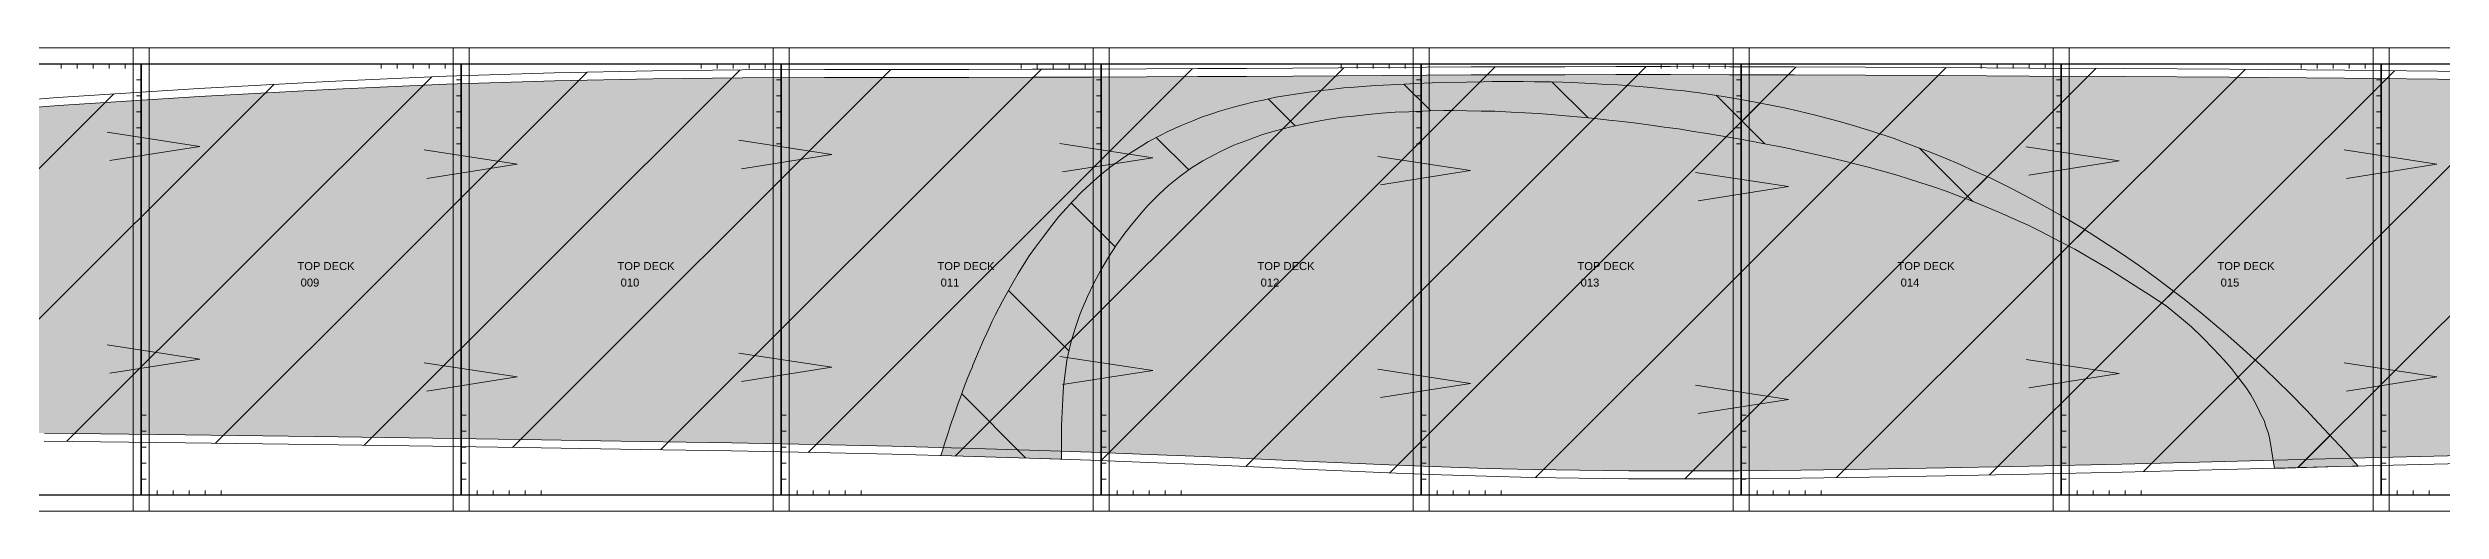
# Model space of a CAD drawing. Header units: millimetres. Extents: x -751 to 39822, y -9875 to 9310.
# Drawn here: x 20768 to 22264, y 9020 to 9310 of the extents above; entities that cross this region are included whole.
import ezdxf
from ezdxf.enums import TextEntityAlignment as Align

# ---------------------------------------------------------------- set-up
doc = ezdxf.new("R2010")
doc.units = ezdxf.units.MM
doc.header["$MEASUREMENT"] = 0
doc.layers.get('0').update_dxf_attribs({"lineweight": 0})
doc.layers.add('print', color=3, linetype='Continuous', lineweight=0)
doc.styles.get("Standard").update_dxf_attribs({"font": 'arial.ttf'})

# ---------------------------------------------------------------- blocks, each defined once
blk = doc.blocks.new('top hull')
h = blk.add_hatch()
h.set_pattern_fill('user', color=252, scale=66.505, angle=45, style=0, pattern_type=0)
h.set_pattern_definition([(45, (-19226.736, -9029.57), (-47.02614, 47.02614), [])])
h.paths.add_polyline_path([(5199.7, 0.2), (5079.7, 30.9), (4954.7, 59.3), (4829.5, 85.1), (4704.3, 108.7), (4579.4, 130.5), (4454.9, 150.5), (4331.2, 169), (4208.7, 185.8), (4087.8, 201), (3968.9, 214.5), (3852.4, 226), (3738.9, 235.7), (3628.7, 243.7), (3522.1, 250.1), (3419.4, 255.1), (3320.9, 259), (3227.1, 261.8), (3138.3, 263.8), (3054.8, 265.2), (2977, 266), (2905.2, 266.6), (2839.6, 267), (2780.2, 267.3), (2726.3, 267.6), (2677.4, 267.8), (2633.1, 268), (2592.7, 268.1), (2555.7, 268.2), (2521.6, 268.2), (2489.8, 268.1), (2459.8, 268.1), (2431.2, 268), (2403.2, 267.8), (2375.7, 267.7), (2348, 267.5), (2319.8, 267.3), (2290.7, 267.1), (2260.3, 267), (2228.2, 266.8), (2193.9, 266.7), (2157.1, 266.6), (2117.3, 266.5), (2074.1, 266.5), (2027.1, 266.5), (1975.8, 266.3), (1919.6, 265.6), (1858.1, 264.3), (1790.6, 262.2), (1716.8, 259), (1636, 254.6), (1547.9, 248.8), (1451.8, 241.3), (1347.2, 232), (1233.8, 220.7), (1112.6, 207.4), (985.9, 192.3), (855.8, 175.8), (724.3, 158.1), (593.6, 139.4), (465.8, 119.9), (343, 99.8), (227.3, 79.5), (120.5, 59.1), (25.5, 39.1), (119.8, 40.8), (226.1, 41.9), (341.3, 42.5), (463.4, 42.7), (590.4, 42.4), (720.3, 41.8), (850.9, 40.9), (980.3, 39.8), (1106.2, 38.6), (1226.6, 37.4), (1339.5, 36.1), (1443.6, 35), (1539.4, 33.9), (1627.5, 32.8), (1708.2, 31.7), (1782.2, 30.7), (1850, 29.7), (1912, 28.7), (1968.9, 27.7), (2021.1, 26.7), (2069.2, 25.6), (2113.7, 24.4), (2155.1, 23.2), (2193.5, 21.9), (2229.5, 20.5), (2263.4, 19.2), (2295.4, 17.8), (2326, 16.4), (2355.5, 15.1), (2384.3, 13.9), (2412.5, 12.8), (2440.8, 11.9), (2469.3, 11.1), (2498.7, 10.6), (2529.6, 10.2), (2562.6, 10.2), (2598.3, 10.3), (2637.3, 10.7), (2680.1, 11.3), (2727.5, 12.1), (2779.9, 13.2), (2838, 14.5), (2902.3, 16.1), (2973.2, 17.9), (3050.2, 19.9), (3133, 22), (3221.2, 24.3), (3314.5, 26.8), (3412.5, 29.4), (3514.9, 32), (3621.2, 34.7), (3731.1, 37.4), (3844.2, 40.1), (3960.2, 42.8), (4078.7, 45.3), (4199.4, 47.2), (4321.7, 48.4), (4445.6, 48.5), (4570.6, 47), (4696.4, 43.6), (4822.9, 37.8), (4949.9, 28.9), (5077.1, 16.4)])
for color, points in [(255, [(5077.7, 21.3), (5078.5, 26), (4953.6, 54.4), (4828.5, 80.2), (4703.5, 103.8), (4578.6, 125.6), (4454.1, 145.6), (4330.5, 164), (4208, 180.9), (4087.2, 196), (3968.3, 209.5), (3852, 221), (3738.6, 230.7), (3628.4, 238.7), (3521.8, 245.1), (3419.1, 250.2), (3320.8, 254), (3227, 256.8), (3138.2, 258.8), (3054.8, 260.2), (2976.9, 261), (2905.1, 261.6), (2839.6, 262), (2780.1, 262.3), (2726.3, 262.6), (2677.4, 262.8), (2633, 263), (2592.6, 263.1), (2555.7, 263.2), (2521.6, 263.2), (2489.8, 263.1), (2459.9, 263.1), (2431.2, 263), (2403.3, 262.8), (2375.7, 262.7), (2348, 262.5), (2319.8, 262.3), (2290.8, 262.1), (2260.3, 262), (2228.2, 261.8), (2193.9, 261.7), (2157.1, 261.6), (2117.3, 261.5), (2074.1, 261.5), (2027.1, 261.5), (1975.8, 261.3), (1919.7, 260.6), (1858.2, 259.3), (1790.8, 257.2), (1717, 254), (1636.4, 249.6), (1548.2, 243.8), (1452.2, 236.3), (1347.6, 227), (1234.3, 215.7), (1113.2, 202.4), (986.5, 187.4), (856.4, 170.9), (725, 153.2), (594.3, 134.4), (466.6, 114.9), (343.9, 94.9), (228.2, 74.6), (121.5, 54.2), (77.7, 45), (119.7, 45.8), (226.1, 46.9), (341.3, 47.5), (463.4, 47.7), (590.4, 47.4), (720.3, 46.8), (851, 45.9), (980.3, 44.8), (1106.2, 43.6), (1226.7, 42.4), (1339.5, 41.1), (1443.7, 40), (1539.5, 38.9), (1627.5, 37.8), (1708.3, 36.7), (1782.3, 35.7), (1850.1, 34.7), (1912.1, 33.7), (1969, 32.7), (2021.3, 31.7), (2069.4, 30.6), (2113.9, 29.4), (2155.2, 28.2), (2193.7, 26.9), (2229.7, 25.5), (2263.6, 24.2), (2295.7, 22.8), (2326.3, 21.4), (2355.8, 20.1), (2384.5, 18.9), (2412.7, 17.8), (2440.9, 16.8), (2469.4, 16.1), (2498.8, 15.6), (2529.7, 15.2), (2562.6, 15.2), (2598.3, 15.3), (2637.2, 15.7), (2680, 16.3), (2727.4, 17.1), (2779.8, 18.2), (2837.9, 19.5), (2902.2, 21.1), (2973, 22.9), (3050, 24.8), (3132.8, 27), (3221.1, 29.3), (3314.4, 31.8), (3412.4, 34.4), (3514.8, 37), (3621.1, 39.7), (3731, 42.4), (3844.1, 45.1), (3960.1, 47.8), (4078.6, 50.3), (4199.3, 52.2), (4321.7, 53.4), (4445.6, 53.5), (4570.7, 52), (4696.6, 48.6), (4823.2, 42.8), (4950.3, 33.9), (5077.7, 21.3), (5078.5, 26)]), (250, [(2175.2, 22.5), (2155.1, 23.2), (2099.8, 24.8), (2101, 28.6), (2102, 32.2), (2103, 35.2), (2104.7, 40.3), (2105.2, 42), (2106.6, 46.4), (2107.4, 48.5), (2109.3, 53.9), (2109.8, 55.2), (2110.6, 57.6), (2111.8, 60.8), (2113.3, 64.9), (2114.3, 67.8), (2116.3, 73.2), (2117.2, 75.1), (2118, 77.3), (2119.2, 80), (2119.7, 81.3), (2121.4, 85.4), (2122.6, 88.3), (2123.4, 90.3), (2123.8, 91.1), (2126.1, 96.6), (2128.5, 101.5), (2129.7, 104.2), (2131.9, 108.9), (2133.7, 112.7), (2138.1, 121), (2140.3, 125.2), (2144.9, 133.3), (2148.1, 138.8), (2152.8, 146.4), (2155, 149.8), (2158.9, 155.2), (2163.8, 162), (2169, 168.8), (2173.4, 174.4), (2178.2, 179.6), (2182.1, 183.9), (2188.1, 190.1), (2193.1, 194.7), (2199, 200), (2202.4, 202.7), (2205.6, 205.2), (2213.5, 211), (2217.6, 213.9), (2225.9, 219.1), (2229.6, 221.3), (2236.7, 225.2), (2241.6, 227.6), (2249.9, 231.4), (2257.2, 234.4), (2262.6, 236.5), (2267.8, 238.3), (2273.9, 240.4), (2282.6, 242.9), (2287.5, 244.1), (2295.6, 246.2), (2301.2, 247.3), (2309.1, 249.1), (2318.5, 250.6), (2325.6, 251.6), (2332.7, 252.6), (2337.1, 253.2), (2341.8, 253.7), (2351.6, 254.9), (2356, 255.2), (2363.1, 255.7), (2371.3, 256.4), (2385.7, 257.1), (2396.5, 257.6), (2406.8, 258), (2415.3, 258.3), (2428.2, 258.5), (2438.7, 258.7), (2444.3, 258.9), (2449.7, 258.9), (2456.8, 258.9), (2463.6, 258.9), (2470.7, 258.8), (2481.2, 258.6), (2488.3, 258.4), (2494.4, 258.3), (2497.9, 258.1), (2506.6, 257.6), (2515.7, 257.1), (2522.8, 256.8), (2536.4, 255.8), (2543.5, 255.1), (2557, 253.8), (2564.2, 253), (2568.7, 252.5), (2572.4, 252), (2587.5, 249.8), (2600.9, 247.4), (2613.1, 245.2), (2627, 242.4), (2636, 240.4), (2646.3, 237.8), (2661.4, 233.8), (2669.2, 231.6), (2682.2, 227.6), (2695.6, 223.2), (2702.5, 220.6), (2716.9, 215.1), (2726.9, 211.2), (2736.8, 207), (2745.7, 202.9), (2755.9, 198.4), (2769.3, 191.8), (2783.4, 184.3), (2792.9, 179.1), (2801, 174.4), (2813.2, 167.1), (2825.2, 159.5), (2837.1, 151.7), (2848.8, 143.6), (2859.8, 135.7), (2869.3, 128.4), (2876.8, 122.7), (2887.8, 113.7), (2895.9, 106.9), (2904, 100), (2913.7, 91.4), (2926.9, 79.2), (2935.6, 70.9), (2942.4, 64.3), (2953.2, 53.2), (2958.1, 48.1), (2967.3, 38.3), (2977.5, 27.3), (2985.5, 18.2), (2973.2, 17.9), (2933.3, 16.8), (2930.4, 34.8), (2929.4, 38.7), (2927.9, 43.1), (2926.7, 46.7), (2924.8, 50.6), (2923.1, 54.3), (2920.6, 59), (2918.4, 62.9), (2915.7, 67), (2909.6, 75.1), (2906.3, 79.3), (2901.6, 84.8), (2895.3, 91.5), (2888, 99), (2881.4, 105.4), (2873.9, 111.6), (2865.5, 118.5), (2854.8, 125.7), (2843.9, 132.6), (2835.8, 137.7), (2828.4, 142.2), (2818, 148.3), (2808.4, 153.9), (2799.5, 158.6), (2786.8, 165.2), (2779.2, 168.9), (2771.2, 172.5), (2762.9, 176.3), (2752.1, 180.9), (2742.9, 184.6), (2735.5, 187.3), (2728, 190.2), (2720.1, 192.9), (2711.6, 195.8), (2704.5, 197.9), (2698.1, 200), (2689.9, 202.3), (2680.1, 205), (2671.8, 207.2), (2663.7, 209.2), (2654.9, 211.3), (2646.6, 213.3), (2637.1, 215.3), (2628.8, 217.1), (2624.7, 218), (2615.6, 219.7), (2605.1, 221.7), (2596.8, 223.2), (2588.5, 224.7), (2578.6, 226.4), (2570.2, 227.6), (2560.7, 229.2), (2551.7, 230.4), (2543.4, 231.6), (2534.4, 232.8), (2525.8, 233.8), (2517.3, 234.8), (2508.4, 235.8), (2499.9, 236.6), (2490.1, 237.4), (2481.1, 238.3), (2473.1, 238.8), (2464.7, 239.4), (2456.2, 239.8), (2445.9, 240.3), (2437.4, 240.4), (2428.4, 240.6), (2420, 240.7), (2413.9, 240.7), (2405.4, 240.5), (2392.2, 240), (2383.7, 239.7), (2375.3, 239), (2366.8, 238.3), (2357.8, 237.3), (2350.7, 236.6), (2342.4, 235.4), (2335.6, 234), (2327.3, 232.5), (2318.5, 230.6), (2308.9, 228), (2300.8, 225.7), (2292, 222.4), (2282.8, 219), (2274.5, 215.1), (2270.5, 213.1), (2263.5, 209.2), (2256.4, 204.8), (2249.3, 199.7), (2242, 193.9), (2236.1, 188.5), (2229.4, 181.5), (2225, 176.6), (2218.9, 169.3), (2214.8, 164.1), (2209.9, 157.3), (2204.5, 149), (2199.8, 140.9), (2195.4, 132.7), (2191.3, 124.4), (2188, 116.6), (2186.3, 112.4), (2183.6, 104.4), (2181.1, 96.1), (2179.2, 88.2), (2178.5, 84.3), (2177.4, 76.1), (2176.4, 68), (2176.2, 64.5), (2175.7, 56.2), (2175.4, 47.9), (2175.2, 43.6), (2175.2, 36.2), (2175.2, 31.9)])]:
    blk.add_hatch(color=color).paths.add_polyline_path(points, flags=0)
h = blk.add_hatch()
h.set_pattern_fill('_USER', color=250, scale=66.505047, angle=45, style=0, double=1, pattern_type=0)
h.set_pattern_definition([(45, (-19226.736, -9029.57), (-47.02617, 47.02617), []), (135, (-19226.736, -9029.57), (-47.02617, -47.02617), [])])
h.paths.add_polyline_path([(2175.2, 22.5), (2155.1, 23.2), (2099.8, 24.8), (2101, 28.6), (2102, 32.2), (2103, 35.2), (2104.7, 40.3), (2105.2, 42), (2106.6, 46.4), (2107.4, 48.5), (2109.3, 53.9), (2109.8, 55.2), (2110.6, 57.6), (2111.8, 60.8), (2113.3, 64.9), (2114.3, 67.8), (2116.3, 73.2), (2117.2, 75.1), (2118, 77.3), (2119.2, 80), (2119.7, 81.3), (2121.4, 85.4), (2122.6, 88.3), (2123.4, 90.3), (2123.8, 91.1), (2126.1, 96.6), (2128.5, 101.5), (2129.7, 104.2), (2131.9, 108.9), (2133.7, 112.7), (2138.1, 121), (2140.3, 125.2), (2144.9, 133.3), (2148.1, 138.8), (2152.8, 146.4), (2155, 149.8), (2158.9, 155.2), (2163.8, 162), (2169, 168.8), (2173.4, 174.4), (2178.2, 179.6), (2182.1, 183.9), (2188.1, 190.1), (2193.1, 194.7), (2199, 200), (2202.4, 202.7), (2205.6, 205.2), (2213.5, 211), (2217.6, 213.9), (2225.9, 219.1), (2229.6, 221.3), (2236.7, 225.2), (2241.6, 227.6), (2249.9, 231.4), (2257.2, 234.4), (2262.6, 236.5), (2267.8, 238.3), (2273.9, 240.4), (2282.6, 242.9), (2287.5, 244.1), (2295.6, 246.2), (2301.2, 247.3), (2309.1, 249.1), (2318.5, 250.6), (2325.6, 251.6), (2332.7, 252.6), (2337.1, 253.2), (2341.8, 253.7), (2351.6, 254.9), (2356, 255.2), (2363.1, 255.7), (2371.3, 256.4), (2385.7, 257.1), (2396.5, 257.6), (2406.8, 258), (2415.3, 258.3), (2428.2, 258.5), (2438.7, 258.7), (2444.3, 258.9), (2449.7, 258.9), (2456.8, 258.9), (2463.6, 258.9), (2470.7, 258.8), (2481.2, 258.6), (2488.3, 258.4), (2494.4, 258.3), (2497.9, 258.1), (2506.6, 257.6), (2515.7, 257.1), (2522.8, 256.8), (2536.4, 255.8), (2543.5, 255.1), (2557, 253.8), (2564.2, 253), (2568.7, 252.5), (2572.4, 252), (2587.5, 249.8), (2600.9, 247.4), (2613.1, 245.2), (2627, 242.4), (2636, 240.4), (2646.3, 237.8), (2661.4, 233.8), (2669.2, 231.6), (2682.2, 227.6), (2695.6, 223.2), (2702.5, 220.6), (2716.9, 215.1), (2726.9, 211.2), (2736.8, 207), (2745.7, 202.9), (2755.9, 198.4), (2769.3, 191.8), (2783.4, 184.3), (2792.9, 179.1), (2801, 174.4), (2813.2, 167.1), (2825.2, 159.5), (2837.1, 151.7), (2848.8, 143.6), (2859.8, 135.7), (2869.3, 128.4), (2876.8, 122.7), (2887.8, 113.7), (2895.9, 106.9), (2904, 100), (2913.7, 91.4), (2926.9, 79.2), (2935.6, 70.9), (2942.4, 64.3), (2953.2, 53.2), (2958.1, 48.1), (2967.3, 38.3), (2977.5, 27.3), (2985.5, 18.2), (2973.2, 17.9), (2933.3, 16.8), (2930.4, 34.8), (2929.4, 38.7), (2927.9, 43.1), (2926.7, 46.7), (2924.8, 50.6), (2923.1, 54.3), (2920.6, 59), (2918.4, 62.9), (2915.7, 67), (2909.6, 75.1), (2906.3, 79.3), (2901.6, 84.8), (2895.3, 91.5), (2888, 99), (2881.4, 105.4), (2873.9, 111.6), (2865.5, 118.5), (2854.8, 125.7), (2843.9, 132.6), (2835.8, 137.7), (2828.4, 142.2), (2818, 148.3), (2808.4, 153.9), (2799.5, 158.6), (2786.8, 165.2), (2779.2, 168.9), (2771.2, 172.5), (2762.9, 176.3), (2752.1, 180.9), (2742.9, 184.6), (2735.5, 187.3), (2728, 190.2), (2720.1, 192.9), (2711.6, 195.8), (2704.5, 197.9), (2698.1, 200), (2689.9, 202.3), (2680.1, 205), (2671.8, 207.2), (2663.7, 209.2), (2654.9, 211.3), (2646.6, 213.3), (2637.1, 215.3), (2628.8, 217.1), (2624.7, 218), (2615.6, 219.7), (2605.1, 221.7), (2596.8, 223.2), (2588.5, 224.7), (2578.6, 226.4), (2570.2, 227.6), (2560.7, 229.2), (2551.7, 230.4), (2543.4, 231.6), (2534.4, 232.8), (2525.8, 233.8), (2517.3, 234.8), (2508.4, 235.8), (2499.9, 236.6), (2490.1, 237.4), (2481.1, 238.3), (2473.1, 238.8), (2464.7, 239.4), (2456.2, 239.8), (2445.9, 240.3), (2437.4, 240.4), (2428.4, 240.6), (2420, 240.7), (2413.9, 240.7), (2405.4, 240.5), (2392.2, 240), (2383.7, 239.7), (2375.3, 239), (2366.8, 238.3), (2357.8, 237.3), (2350.7, 236.6), (2342.4, 235.4), (2335.6, 234), (2327.3, 232.5), (2318.5, 230.6), (2308.9, 228), (2300.8, 225.7), (2292, 222.4), (2282.8, 219), (2274.5, 215.1), (2270.5, 213.1), (2263.5, 209.2), (2256.4, 204.8), (2249.3, 199.7), (2242, 193.9), (2236.1, 188.5), (2229.4, 181.5), (2225, 176.6), (2218.9, 169.3), (2214.8, 164.1), (2209.9, 157.3), (2204.5, 149), (2199.8, 140.9), (2195.4, 132.7), (2191.3, 124.4), (2188, 116.6), (2186.3, 112.4), (2183.6, 104.4), (2181.1, 96.1), (2179.2, 88.2), (2178.5, 84.3), (2177.4, 76.1), (2176.4, 68), (2176.2, 64.5), (2175.7, 56.2), (2175.4, 47.9), (2175.2, 43.6), (2175.2, 36.2), (2175.2, 31.9)], flags=0)
for p, q in [((1550, 270), (1550, 267)), ((1560, 270), (1560, 267)), ((1570, 270), (1570, 267)), ((1580, 270), (1580, 267)), ((1590, 270), (1590, 267)), ((1600, 270), (1600, 260)), ((1750, 270), (1750, 267)), ((1760, 270), (1760, 267)), ((1770, 270), (1770, 267)), ((1780, 270), (1780, 267)), ((1790, 270), (1790, 267)), ((1800, 270), (1800, 260)), ((1950, 270), (1950, 267)), ((1960, 270), (1960, 267)), ((1970, 270), (1970, 267)), ((1980, 270), (1980, 267)), ((1990, 270), (1990, 267)), ((2000, 270), (2000, 260)), ((2150, 270), (2150, 267)), ((2160, 270), (2160, 267)), ((2170, 270), (2170, 267)), ((2180, 270), (2180, 267)), ((2190, 270), (2190, 267)), ((2200, 270), (2200, 260)), ((2350, 270), (2350, 267)), ((2360, 270), (2360, 267)), ((2370, 270), (2370, 267)), ((2380, 270), (2380, 267)), ((2390, 270), (2390, 267)), ((2400, 270), (2400, 260)), ((2550, 270), (2550, 267)), ((2560, 270), (2560, 267)), ((2570, 270), (2570, 267)), ((2580, 270), (2580, 267)), ((2590, 270), (2590, 267)), ((2600, 270), (2600, 260)), ((2750, 270), (2750, 267)), ((2760, 270), (2760, 267)), ((2770, 270), (2770, 267)), ((2780, 270), (2780, 267)), ((2790, 270), (2790, 267)), ((2800, 270), (2800, 260)), ((2950, 270), (2950, 267)), ((2960, 270), (2960, 267)), ((2970, 270), (2970, 267)), ((2980, 270), (2980, 267)), ((2990, 270), (2990, 267)), ((3000, 270), (3000, 260)), ((1600, 260), (1597, 260)), ((1600, 260), (1600, 250)), ((1800, 260), (1797, 260)), ((1800, 260), (1800, 250)), ((2000, 260), (1997, 260)), ((2000, 260), (2000, 250)), ((2200, 260), (2197, 260)), ((2200, 260), (2200, 250)), ((2400, 260), (2397, 260)), ((2400, 260), (2400, 250)), ((2600, 260), (2597, 260)), ((2600, 260), (2600, 250)), ((2800, 260), (2797, 260)), ((2800, 260), (2800, 250)), ((3000, 260), (2997, 260)), ((3000, 260), (3000, 250)), ((1600, 250), (1597, 250)), ((1600, 240), (1597, 240)), ((1600, 250), (1600, 240)), ((1600, 240), (1600, 230)), ((1800, 250), (1797, 250)), ((1800, 240), (1797, 240)), ((1800, 250), (1800, 240)), ((1800, 240), (1800, 230)), ((2000, 250), (1997, 250)), ((2000, 240), (1997, 240)), ((2000, 250), (2000, 240)), ((2000, 240), (2000, 230)), ((2200, 250), (2197, 250)), ((2200, 240), (2197, 240)), ((2200, 250), (2200, 240)), ((2200, 240), (2200, 230)), ((2400, 250), (2397, 250)), ((2400, 240), (2397, 240)), ((2400, 250), (2400, 240)), ((2400, 240), (2400, 230)), ((2600, 250), (2597, 250)), ((2600, 240), (2597, 240)), ((2600, 250), (2600, 240)), ((2600, 240), (2600, 230)), ((2800, 250), (2797, 250)), ((2800, 240), (2797, 240)), ((2800, 250), (2800, 240)), ((2800, 240), (2800, 230)), ((3000, 250), (2997, 250)), ((3000, 240), (2997, 240)), ((3000, 250), (3000, 240)), ((3000, 240), (3000, 230)), ((1578.6, 227.2), (1636.7, 218.3)), ((1600, 230), (1597, 230)), ((1600, 230), (1600, 220)), ((1800, 230), (1797, 230)), ((1800, 230), (1800, 220)), ((2000, 230), (1997, 230)), ((2000, 230), (2000, 220)), ((2200, 230), (2197, 230)), ((2200, 230), (2200, 220)), ((2400, 230), (2397, 230)), ((2400, 230), (2400, 220)), ((2600, 230), (2597, 230)), ((2600, 230), (2600, 220)), ((2800, 230), (2797, 230)), ((2800, 230), (2800, 220)), ((3000, 230), (2997, 230)), ((3000, 230), (3000, 220)), ((1636.7, 218.3), (1580.3, 209.5)), ((1600, 220), (1597, 220)), ((1776.8, 216.1), (1834.9, 207.2)), ((1800, 220), (1797, 220)), ((1973.5, 222.1), (2031.5, 213.2)), ((2031.5, 213.2), (1975.1, 204.3)), ((2000, 220), (1997, 220)), ((2174.1, 220.1), (2232.2, 211.2)), ((2232.2, 211.2), (2175.7, 202.3)), ((2200, 220), (2197, 220)), ((2372.8, 212), (2430.8, 203.2)), ((2400, 220), (2397, 220)), ((2600, 220), (2597, 220)), ((2778.1, 218.1), (2836.1, 209.2)), ((2800, 220), (2797, 220)), ((2976.7, 216.1), (3034.8, 207.2)), ((3000, 220), (2997, 220)), ((1834.9, 207.2), (1778.4, 198.3)), ((2430.8, 203.2), (2374.4, 194.3)), ((2571.4, 202), (2629.5, 193.1)), ((2836.1, 209.2), (2779.7, 200.3)), ((3034.8, 207.2), (2978.3, 198.3)), ((2629.5, 193.1), (2573, 184.3)), ((1578.6, 94.1), (1636.7, 85.2)), ((1636.7, 85.2), (1580.3, 76.3)), ((1776.8, 82.9), (1834.9, 74)), ((1973.5, 88.9), (2031.5, 80.1)), ((2031.5, 80.1), (1975.1, 71.2)), ((2174.1, 86.9), (2232.2, 78.1)), ((2232.2, 78.1), (2175.7, 69.2)), ((2372.8, 78.9), (2430.8, 70)), ((2778.1, 84.9), (2836.1, 76.1)), ((2836.1, 76.1), (2779.7, 67.2)), ((2976.7, 82.9), (3034.8, 74)), ((1834.9, 74), (1778.4, 65.2)), ((2430.8, 70), (2374.4, 61.2)), ((2571.4, 68.9), (2629.5, 60)), ((2629.5, 60), (2573, 51.1)), ((3034.8, 74), (2978.3, 65.2)), ((1600, 50), (1603, 50)), ((1600, 40), (1600, 50)), ((1800, 50), (1803, 50)), ((1800, 40), (1800, 50)), ((2000, 50), (2003, 50)), ((2000, 40), (2000, 50)), ((2200, 50), (2203, 50)), ((2200, 40), (2200, 50)), ((2400, 50), (2403, 50)), ((2400, 40), (2400, 50)), ((2600, 50), (2603, 50)), ((2600, 40), (2600, 50)), ((2800, 50), (2803, 50)), ((2800, 40), (2800, 50)), ((3000, 50), (3003, 50)), ((3000, 40), (3000, 50)), ((1600, 40), (1603, 40)), ((1600, 30), (1600, 40)), ((1600, 20), (1600, 30)), ((1600, 30), (1603, 30)), ((1800, 40), (1803, 40)), ((1800, 30), (1800, 40)), ((1800, 20), (1800, 30)), ((1800, 30), (1803, 30)), ((2000, 40), (2003, 40)), ((2000, 30), (2000, 40)), ((2000, 20), (2000, 30)), ((2000, 30), (2003, 30)), ((2200, 40), (2203, 40)), ((2200, 30), (2200, 40)), ((2200, 20), (2200, 30)), ((2200, 30), (2203, 30)), ((2400, 40), (2403, 40)), ((2400, 30), (2400, 40)), ((2400, 20), (2400, 30)), ((2400, 30), (2403, 30)), ((2600, 40), (2603, 40)), ((2600, 30), (2600, 40)), ((2600, 20), (2600, 30)), ((2600, 30), (2603, 30)), ((2800, 40), (2803, 40)), ((2800, 30), (2800, 40)), ((2800, 20), (2800, 30)), ((2800, 30), (2803, 30)), ((3000, 40), (3003, 40)), ((3000, 30), (3000, 40)), ((3000, 20), (3000, 30)), ((3000, 30), (3003, 30)), ((1600, 20), (1603, 20)), ((1600, 10), (1600, 20)), ((1800, 20), (1803, 20)), ((1800, 10), (1800, 20)), ((2000, 20), (2003, 20)), ((2000, 10), (2000, 20)), ((2200, 20), (2203, 20)), ((2200, 10), (2200, 20)), ((2400, 20), (2403, 20)), ((2400, 10), (2400, 20)), ((2600, 20), (2603, 20)), ((2600, 10), (2600, 20)), ((2800, 20), (2803, 20)), ((2800, 10), (2800, 20)), ((3000, 20), (3003, 20)), ((3000, 10), (3000, 20)), ((1600, 0), (1600, 10)), ((1600, 10), (1603, 10)), ((1610, 0), (1610, 3)), ((1620, 0), (1620, 3)), ((1630, 0), (1630, 3)), ((1640, 0), (1640, 3)), ((1650, 0), (1650, 3)), ((1800, 0), (1800, 10)), ((1800, 10), (1803, 10)), ((1810, 0), (1810, 3)), ((1820, 0), (1820, 3)), ((1830, 0), (1830, 3)), ((1840, 0), (1840, 3)), ((1850, 0), (1850, 3)), ((2000, 0), (2000, 10)), ((2000, 10), (2003, 10)), ((2010, 0), (2010, 3)), ((2020, 0), (2020, 3)), ((2030, 0), (2030, 3)), ((2040, 0), (2040, 3)), ((2050, 0), (2050, 3)), ((2200, 0), (2200, 10)), ((2200, 10), (2203, 10)), ((2210, 0), (2210, 3)), ((2220, 0), (2220, 3)), ((2230, 0), (2230, 3)), ((2240, 0), (2240, 3)), ((2250, 0), (2250, 3)), ((2400, 0), (2400, 10)), ((2400, 10), (2403, 10)), ((2410, 0), (2410, 3)), ((2420, 0), (2420, 3)), ((2430, 0), (2430, 3)), ((2440, 0), (2440, 3)), ((2450, 0), (2450, 3)), ((2600, 0), (2600, 10)), ((2600, 10), (2603, 10)), ((2610, 0), (2610, 3)), ((2620, 0), (2620, 3)), ((2630, 0), (2630, 3)), ((2640, 0), (2640, 3)), ((2650, 0), (2650, 3)), ((2800, 0), (2800, 10)), ((2800, 10), (2803, 10)), ((2810, 0), (2810, 3)), ((2820, 0), (2820, 3)), ((2830, 0), (2830, 3)), ((2840, 0), (2840, 3)), ((2850, 0), (2850, 3)), ((3000, 0), (3000, 10)), ((3000, 10), (3003, 10)), ((3010, 0), (3010, 3)), ((3020, 0), (3020, 3)), ((3030, 0), (3030, 3))]:
    blk.add_line(p, q)
at = {"lineweight": 30}
for points in [[(1600, 270), (1600, 0), (1400, 0), (1400, 270), (1600, 270)], [(1800, 270), (1800, 0), (1600, 0), (1600, 270), (1800, 270)], [(2000, 270), (2000, 0), (1800, 0), (1800, 270), (2000, 270)], [(2200, 270), (2200, 0), (2000, 0), (2000, 270), (2200, 270)], [(2400, 270), (2400, 0), (2200, 0), (2200, 270), (2400, 270)], [(2600, 270), (2600, 0), (2400, 0), (2400, 270), (2600, 270)], [(2800, 270), (2800, 0), (2600, 0), (2600, 270), (2800, 270)], [(3000, 270), (3000, 0), (2800, 0), (2800, 270), (3000, 270)], [(3200, 270), (3200, 0), (3000, 0), (3000, 270), (3200, 270)]]:
    blk.add_lwpolyline(points, dxfattribs=at)
at = {"flags": 128}
for points in [[(3054.8, 265.2), (2977, 266), (2905.2, 266.6), (2839.6, 267), (2780.2, 267.3), (2726.3, 267.6), (2677.4, 267.8), (2633.1, 268), (2592.7, 268.1), (2555.7, 268.2), (2521.6, 268.2), (2489.8, 268.1), (2459.8, 268.1), (2431.2, 268), (2403.2, 267.8), (2375.7, 267.7), (2348, 267.5), (2319.8, 267.3), (2290.7, 267.1), (2260.3, 267), (2228.2, 266.8), (2193.9, 266.7), (2157.1, 266.6), (2117.3, 266.5), (2074.1, 266.5), (2027.1, 266.5), (1975.8, 266.3), (1919.6, 265.6), (1858.1, 264.3), (1790.6, 262.2), (1716.8, 259), (1636, 254.6), (1547.9, 248.8), (1451.8, 241.3)], [(1539.4, 33.9), (1627.5, 32.8), (1708.2, 31.7), (1782.2, 30.7), (1850, 29.7), (1912, 28.7), (1968.9, 27.7), (2021.1, 26.7), (2069.2, 25.6), (2113.7, 24.4), (2155.1, 23.2), (2193.5, 21.9), (2229.5, 20.5), (2263.4, 19.2), (2295.4, 17.8), (2326, 16.4), (2355.5, 15.1), (2384.3, 13.9), (2412.5, 12.8), (2440.8, 11.9), (2469.3, 11.1), (2498.7, 10.6), (2529.6, 10.2), (2562.6, 10.2), (2598.3, 10.3), (2637.3, 10.7), (2680.1, 11.3), (2727.5, 12.1), (2779.9, 13.2), (2838, 14.5), (2902.3, 16.1), (2973.2, 17.9), (3050.2, 19.9)]]:
    blk.add_lwpolyline(points, dxfattribs=at)
at = {"color": 252}
for points in [[(3054.8, 260.2), (2976.9, 261), (2905.1, 261.6), (2839.6, 262), (2780.1, 262.3), (2726.3, 262.6), (2677.4, 262.8), (2633, 263), (2592.6, 263.1), (2555.7, 263.2), (2521.6, 263.2), (2489.8, 263.1), (2459.9, 263.1), (2431.2, 263), (2403.3, 262.8), (2375.7, 262.7), (2348, 262.5), (2319.8, 262.3), (2290.8, 262.1), (2260.3, 262), (2228.2, 261.8), (2193.9, 261.7), (2157.1, 261.6), (2117.3, 261.5), (2074.1, 261.5), (2027.1, 261.5), (1975.8, 261.3), (1919.7, 260.6), (1858.2, 259.3), (1790.8, 257.2), (1717, 254), (1636.4, 249.6), (1548.2, 243.8), (1452.2, 236.3)], [(1539.5, 38.9), (1627.5, 37.8), (1708.3, 36.7), (1782.3, 35.7), (1850.1, 34.7), (1912.1, 33.7), (1969, 32.7), (2021.3, 31.7), (2069.4, 30.6), (2113.9, 29.4), (2155.2, 28.2), (2193.7, 26.9), (2229.7, 25.5), (2263.6, 24.2), (2295.7, 22.8), (2326.3, 21.4), (2355.8, 20.1), (2384.5, 18.9), (2412.7, 17.8), (2440.9, 16.8), (2469.4, 16.1), (2498.8, 15.6), (2529.7, 15.2), (2562.6, 15.2), (2598.3, 15.3), (2637.2, 15.7), (2680, 16.3), (2727.4, 17.1), (2779.8, 18.2), (2837.9, 19.5), (2902.2, 21.1), (2973, 22.9), (3050, 24.8)]]:
    blk.add_lwpolyline(points, dxfattribs=at)
at = {"color": 250}
blk.add_lwpolyline([(2175.2, 22.5), (2155.1, 23.2), (2099.8, 24.8), (2101, 28.6), (2102, 32.2), (2103, 35.2), (2104.7, 40.3), (2105.2, 42), (2106.6, 46.4), (2107.4, 48.5), (2109.3, 53.9), (2109.8, 55.2), (2110.6, 57.6), (2111.8, 60.8), (2113.3, 64.9), (2114.3, 67.8), (2116.3, 73.2), (2117.2, 75.1), (2118, 77.3), (2119.2, 80), (2119.7, 81.3), (2121.4, 85.4), (2122.6, 88.3), (2123.4, 90.3), (2123.8, 91.1), (2126.1, 96.6), (2128.5, 101.5), (2129.7, 104.2), (2131.9, 108.9), (2133.7, 112.7), (2138.1, 121), (2140.3, 125.2), (2144.9, 133.3), (2148.1, 138.8), (2152.8, 146.4), (2155, 149.8), (2158.9, 155.2), (2163.8, 162), (2169, 168.8), (2173.4, 174.4), (2178.2, 179.6), (2182.1, 183.9), (2188.1, 190.1), (2193.1, 194.7), (2199, 200), (2202.4, 202.7), (2205.6, 205.2), (2213.5, 211), (2217.6, 213.9), (2225.9, 219.1), (2229.6, 221.3), (2236.7, 225.2), (2241.6, 227.6), (2249.9, 231.4), (2257.2, 234.4), (2262.6, 236.5), (2267.8, 238.3), (2273.9, 240.4), (2282.6, 242.9), (2287.5, 244.1), (2295.6, 246.2), (2301.2, 247.3), (2309.1, 249.1), (2318.5, 250.6), (2325.6, 251.6), (2332.7, 252.6), (2337.1, 253.2), (2341.8, 253.7), (2351.6, 254.9), (2356, 255.2), (2363.1, 255.7), (2371.3, 256.4), (2385.7, 257.1), (2396.5, 257.6), (2406.8, 258), (2415.3, 258.3), (2428.2, 258.5), (2438.7, 258.7), (2444.3, 258.9), (2449.7, 258.9), (2456.8, 258.9), (2463.6, 258.9), (2470.7, 258.8), (2481.2, 258.6), (2488.3, 258.4), (2494.4, 258.3), (2497.9, 258.1), (2506.6, 257.6), (2515.7, 257.1), (2522.8, 256.8), (2536.4, 255.8), (2543.5, 255.1), (2557, 253.8), (2564.2, 253), (2568.7, 252.5), (2572.4, 252), (2587.5, 249.8), (2600.9, 247.4), (2613.1, 245.2), (2627, 242.4), (2636, 240.4), (2646.3, 237.8), (2661.4, 233.8), (2669.2, 231.6), (2682.2, 227.6), (2695.6, 223.2), (2702.5, 220.6), (2716.9, 215.1), (2726.9, 211.2), (2736.8, 207), (2745.7, 202.9), (2755.9, 198.4), (2769.3, 191.8), (2783.4, 184.3), (2792.9, 179.1), (2801, 174.4), (2813.2, 167.1), (2825.2, 159.5), (2837.1, 151.7), (2848.8, 143.6), (2859.8, 135.7), (2869.3, 128.4), (2876.8, 122.7), (2887.8, 113.7), (2895.9, 106.9), (2904, 100), (2913.7, 91.4), (2926.9, 79.2), (2935.6, 70.9), (2942.4, 64.3), (2953.2, 53.2), (2958.1, 48.1), (2967.3, 38.3), (2977.5, 27.3), (2985.5, 18.2), (2973.2, 17.9), (2933.3, 16.8), (2930.4, 34.8), (2929.4, 38.7), (2927.9, 43.1), (2926.7, 46.7), (2924.8, 50.6), (2923.1, 54.3), (2920.6, 59), (2918.4, 62.9), (2915.7, 67), (2909.6, 75.1), (2906.3, 79.3), (2901.6, 84.8), (2895.3, 91.5), (2888, 99), (2881.4, 105.4), (2873.9, 111.6), (2865.5, 118.5), (2854.8, 125.7), (2843.9, 132.6), (2835.8, 137.7), (2828.4, 142.2), (2818, 148.3), (2808.4, 153.9), (2799.5, 158.6), (2786.8, 165.2), (2779.2, 168.9), (2771.2, 172.5), (2762.9, 176.3), (2752.1, 180.9), (2742.9, 184.6), (2735.5, 187.3), (2728, 190.2), (2720.1, 192.9), (2711.6, 195.8), (2704.5, 197.9), (2698.1, 200), (2689.9, 202.3), (2680.1, 205), (2671.8, 207.2), (2663.7, 209.2), (2654.9, 211.3), (2646.6, 213.3), (2637.1, 215.3), (2628.8, 217.1), (2624.7, 218), (2615.6, 219.7), (2605.1, 221.7), (2596.8, 223.2), (2588.5, 224.7), (2578.6, 226.4), (2570.2, 227.6), (2560.7, 229.2), (2551.7, 230.4), (2543.4, 231.6), (2534.4, 232.8), (2525.8, 233.8), (2517.3, 234.8), (2508.4, 235.8), (2499.9, 236.6), (2490.1, 237.4), (2481.1, 238.3), (2473.1, 238.8), (2464.7, 239.4), (2456.2, 239.8), (2445.9, 240.3), (2437.4, 240.4), (2428.4, 240.6), (2420, 240.7), (2413.9, 240.7), (2405.4, 240.5), (2392.2, 240), (2383.7, 239.7), (2375.3, 239), (2366.8, 238.3), (2357.8, 237.3), (2350.7, 236.6), (2342.4, 235.4), (2335.6, 234), (2327.3, 232.5), (2318.5, 230.6), (2308.9, 228), (2300.8, 225.7), (2292, 222.4), (2282.8, 219), (2274.5, 215.1), (2270.5, 213.1), (2263.5, 209.2), (2256.4, 204.8), (2249.3, 199.7), (2242, 193.9), (2236.1, 188.5), (2229.4, 181.5), (2225, 176.6), (2218.9, 169.3), (2214.8, 164.1), (2209.9, 157.3), (2204.5, 149), (2199.8, 140.9), (2195.4, 132.7), (2191.3, 124.4), (2188, 116.6), (2186.3, 112.4), (2183.6, 104.4), (2181.1, 96.1), (2179.2, 88.2), (2178.5, 84.3), (2177.4, 76.1), (2176.4, 68), (2176.2, 64.5), (2175.7, 56.2), (2175.4, 47.9), (2175.2, 43.6), (2175.2, 36.2), (2175.2, 31.9), (2175.2, 22.5)], dxfattribs=at)
blk.add_lwpolyline([(2175.2, 22.5), (2155.1, 23.2), (2099.8, 24.8), (2101, 28.6), (2102, 32.2), (2103, 35.2), (2104.7, 40.3), (2105.2, 42), (2106.6, 46.4), (2107.4, 48.5), (2109.3, 53.9), (2109.8, 55.2), (2110.6, 57.6), (2111.8, 60.8), (2113.3, 64.9), (2114.3, 67.8), (2116.3, 73.2), (2117.2, 75.1), (2118, 77.3), (2119.2, 80), (2119.7, 81.3), (2121.4, 85.4), (2122.6, 88.3), (2123.4, 90.3), (2123.8, 91.1), (2126.1, 96.6), (2128.5, 101.5), (2129.7, 104.2), (2131.9, 108.9), (2133.7, 112.7), (2138.1, 121), (2140.3, 125.2), (2144.9, 133.3), (2148.1, 138.8), (2152.8, 146.4), (2155, 149.8), (2158.9, 155.2), (2163.8, 162), (2169, 168.8), (2173.4, 174.4), (2178.2, 179.6), (2182.1, 183.9), (2188.1, 190.1), (2193.1, 194.7), (2199, 200), (2202.4, 202.7), (2205.6, 205.2), (2213.5, 211), (2217.6, 213.9), (2225.9, 219.1), (2229.6, 221.3), (2236.7, 225.2), (2241.6, 227.6), (2249.9, 231.4), (2257.2, 234.4), (2262.6, 236.5), (2267.8, 238.3), (2273.9, 240.4), (2282.6, 242.9), (2287.5, 244.1), (2295.6, 246.2), (2301.2, 247.3), (2309.1, 249.1), (2318.5, 250.6), (2325.6, 251.6), (2332.7, 252.6), (2337.1, 253.2), (2341.8, 253.7), (2351.6, 254.9), (2356, 255.2), (2363.1, 255.7), (2371.3, 256.4), (2385.7, 257.1), (2396.5, 257.6), (2406.8, 258), (2415.3, 258.3), (2428.2, 258.5), (2438.7, 258.7), (2444.3, 258.9), (2449.7, 258.9), (2456.8, 258.9), (2463.6, 258.9), (2470.7, 258.8), (2481.2, 258.6), (2488.3, 258.4), (2494.4, 258.3), (2497.9, 258.1), (2506.6, 257.6), (2515.7, 257.1), (2522.8, 256.8), (2536.4, 255.8), (2543.5, 255.1), (2557, 253.8), (2564.2, 253), (2568.7, 252.5), (2572.4, 252), (2587.5, 249.8), (2600.9, 247.4), (2613.1, 245.2), (2627, 242.4), (2636, 240.4), (2646.3, 237.8), (2661.4, 233.8), (2669.2, 231.6), (2682.2, 227.6), (2695.6, 223.2), (2702.5, 220.6), (2716.9, 215.1), (2726.9, 211.2), (2736.8, 207), (2745.7, 202.9), (2755.9, 198.4), (2769.3, 191.8), (2783.4, 184.3), (2792.9, 179.1), (2801, 174.4), (2813.2, 167.1), (2825.2, 159.5), (2837.1, 151.7), (2848.8, 143.6), (2859.8, 135.7), (2869.3, 128.4), (2876.8, 122.7), (2887.8, 113.7), (2895.9, 106.9), (2904, 100), (2913.7, 91.4), (2926.9, 79.2), (2935.6, 70.9), (2942.4, 64.3), (2953.2, 53.2), (2958.1, 48.1), (2967.3, 38.3), (2977.5, 27.3), (2985.5, 18.2), (2973.2, 17.9), (2933.3, 16.8), (2930.4, 34.8), (2929.4, 38.7), (2927.9, 43.1), (2926.7, 46.7), (2924.8, 50.6), (2923.1, 54.3), (2920.6, 59), (2918.4, 62.9), (2915.7, 67), (2909.6, 75.1), (2906.3, 79.3), (2901.6, 84.8), (2895.3, 91.5), (2888, 99), (2881.4, 105.4), (2873.9, 111.6), (2865.5, 118.5), (2854.8, 125.7), (2843.9, 132.6), (2835.8, 137.7), (2828.4, 142.2), (2818, 148.3), (2808.4, 153.9), (2799.5, 158.6), (2786.8, 165.2), (2779.2, 168.9), (2771.2, 172.5), (2762.9, 176.3), (2752.1, 180.9), (2742.9, 184.6), (2735.5, 187.3), (2728, 190.2), (2720.1, 192.9), (2711.6, 195.8), (2704.5, 197.9), (2698.1, 200), (2689.9, 202.3), (2680.1, 205), (2671.8, 207.2), (2663.7, 209.2), (2654.9, 211.3), (2646.6, 213.3), (2637.1, 215.3), (2628.8, 217.1), (2624.7, 218), (2615.6, 219.7), (2605.1, 221.7), (2596.8, 223.2), (2588.5, 224.7), (2578.6, 226.4), (2570.2, 227.6), (2560.7, 229.2), (2551.7, 230.4), (2543.4, 231.6), (2534.4, 232.8), (2525.8, 233.8), (2517.3, 234.8), (2508.4, 235.8), (2499.9, 236.6), (2490.1, 237.4), (2481.1, 238.3), (2473.1, 238.8), (2464.7, 239.4), (2456.2, 239.8), (2445.9, 240.3), (2437.4, 240.4), (2428.4, 240.6), (2420, 240.7), (2413.9, 240.7), (2405.4, 240.5), (2392.2, 240), (2383.7, 239.7), (2375.3, 239), (2366.8, 238.3), (2357.8, 237.3), (2350.7, 236.6), (2342.4, 235.4), (2335.6, 234), (2327.3, 232.5), (2318.5, 230.6), (2308.9, 228), (2300.8, 225.7), (2292, 222.4), (2282.8, 219), (2274.5, 215.1), (2270.5, 213.1), (2263.5, 209.2), (2256.4, 204.8), (2249.3, 199.7), (2242, 193.9), (2236.1, 188.5), (2229.4, 181.5), (2225, 176.6), (2218.9, 169.3), (2214.8, 164.1), (2209.9, 157.3), (2204.5, 149), (2199.8, 140.9), (2195.4, 132.7), (2191.3, 124.4), (2188, 116.6), (2186.3, 112.4), (2183.6, 104.4), (2181.1, 96.1), (2179.2, 88.2), (2178.5, 84.3), (2177.4, 76.1), (2176.4, 68), (2176.2, 64.5), (2175.7, 56.2), (2175.4, 47.9), (2175.2, 43.6), (2175.2, 36.2), (2175.2, 31.9), (2175.2, 22.5)], dxfattribs=at)
at = {"layer": 'print', "color": 255}
for points in [[(1395, -10), (1605, -10), (1605, 280), (1395, 280)], [(1595, -10), (1805, -10), (1805, 280), (1595, 280)], [(1795, -10), (2005, -10), (2005, 280), (1795, 280)], [(1995, -10), (2205, -10), (2205, 280), (1995, 280)], [(2195, -10), (2405, -10), (2405, 280), (2195, 280)], [(2395, -10), (2605, -10), (2605, 280), (2395, 280)], [(2595, -10), (2805, -10), (2805, 280), (2595, 280)], [(2795, -10), (3005, -10), (3005, 280), (2795, 280)], [(2995, -10), (3205, -10), (3205, 280), (2995, 280)]]:
    blk.add_lwpolyline(points, close=True, dxfattribs=at)
at = {"layer": 'print'}
for s, p in [('TOP DECK', (1697.6, 139.4)), ('009', (1699.6, 129.1)), ('TOP DECK', (1897.6, 139.4)), ('010', (1899.6, 129.1)), ('TOP DECK', (2097.6, 139.4)), ('011', (2099.6, 129.1)), ('TOP DECK', (2297.6, 139.4)), ('012', (2299.6, 129.1)), ('TOP DECK', (2497.6, 139.4)), ('013', (2499.6, 129.1)), ('TOP DECK', (2697.6, 139.4)), ('014', (2699.6, 129.1)), ('TOP DECK', (2897.6, 139.4)), ('015', (2899.6, 129.1))]:
    blk.add_text(s, height=5, rotation=360, dxfattribs=at).set_placement(p, align=Align.BOTTOM_LEFT)

msp = doc.modelspace()

# ---------------------------------------------------------------- block references
msp.add_blockref('top hull', (19226.73555, 9029.56692))

doc.saveas('drawing.dxf')
